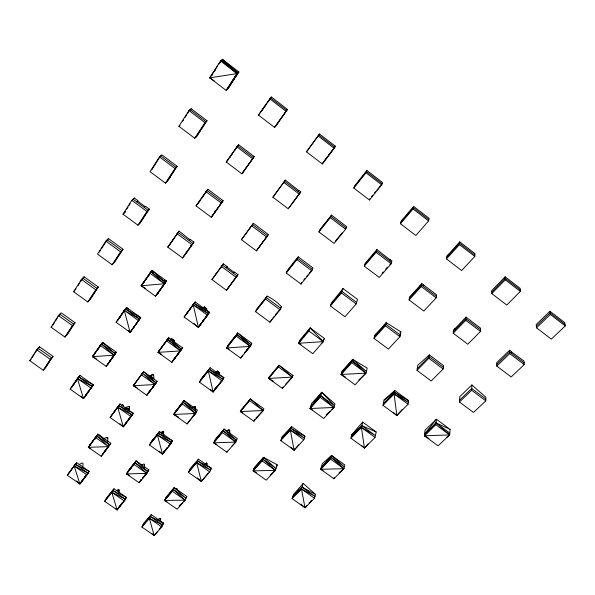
<?xml version="1.0" encoding="UTF-8"?>
<svg xmlns="http://www.w3.org/2000/svg" width="595" height="595" viewBox="0 0 595 595"><rect width="100%" height="100%" fill="white"/><g stroke="black" fill="none" stroke-linecap="round" stroke-linejoin="round"><path stroke-width="0.89" d="M491.797 293.603L491.805 290.531L505.14 276.809L520.149 288.344L520.342 291.431L506.776 305.064L491.797 293.603L505.229 279.814L505.14 276.809M128.535 410.513L129.539 406.474L128.698 406.311L125.143 407.761L128.996 408.497L128.974 411.056M129.539 406.474L129.063 411.13M163.722 435.51L163.565 431.278L160.613 432.431M485.795 400.852L485.847 397.237L471.865 384.965L459.809 396.627L459.466 401.997L473.501 412.439L485.795 400.852L471.649 390.268L471.865 384.965M229.506 433.457L229.648 430.066L228.614 429.85L226.517 430.988M454.9 329.994L455.034 328.373L453.487 329.972L453.212 333.222L467.796 344.222L480.507 331.452L480.596 328.187L465.989 317.105L455.011 328.618M107.68 442.04L107.873 437.883L106.921 437.221L103.329 438.984M448.987 254.995A2.477 2.276 -4.5 0 0 448.385 254.31L446.786 256.066L446.443 258.914L461.631 270.532L474.795 256.415L474.929 253.567L459.712 241.86L448.362 254.519A2.477 2.276 -4.5 0 1 448.794 254.958M159.698 519.167L159.743 518.401L160.687 518.617L160.427 521.904M453.212 333.222L465.796 320.303L465.989 317.105M95.326 437.325L95.364 436.752L96.814 436.12M450.073 429.352L449.649 434.923L438.076 445.834L424.391 435.771L425.053 430.23L436.41 419.252L450.073 429.352L436.038 422.896L424.614 433.911L436.41 419.252L435.845 424.733L424.391 435.771L429.01 438.493M144.354 467.447L144.615 464.353L143.663 464.033L141.454 465.186M446.443 258.914L459.466 244.634L459.712 241.86M82.787 466.956L83.099 463.557L82.169 462.91L79.195 464.464M443.163 368.974L443.498 365.553L429.263 354.903L417.772 365.3L417.006 370.387L431.226 380.971L443.163 368.974L428.824 358.257L429.263 354.903M228.525 430.735L228.614 429.85M160.352 521.77L160.687 518.617M420.442 285.637A2.41 2.194 2.2 0 1 420.189 285.466L409.635 296.875L409.055 299.917L423.841 311.066L436.165 297.85L436.566 294.793L421.751 283.562L420.226 285.243L419.966 286.731M118.65 493.225L119.104 490.027L118.174 489.707L116.665 490.533M408.073 404.236L408.631 400.68L394.745 390.424L384.05 400.048L382.979 405.329L396.843 415.518L408.073 404.236L394.091 393.912L394.745 390.424M118.673 492.452L119.104 490.027M409.055 299.917L421.245 286.545L421.751 283.562M428.593 220.901L429.069 218.291L413.637 206.42L401.127 221.117L400.45 223.727L415.853 235.516L428.593 220.901L413.049 208.949L413.637 206.42M399.959 336.681L400.911 331.861L386.162 322.661L374.791 335.156L373.987 338.362L388.386 349.087L399.959 336.681L385.426 325.815L386.162 322.661M118.026 490.459L118.174 489.707M375.036 437.422L376.166 431.948L362.66 422.093L351.831 434.595L350.931 438.225L364.452 448.057L375.036 437.422L361.403 427.478L362.66 422.093M144.451 465.141L144.615 464.353M390 259.74L376.91 249.558L365.189 263.325L364.289 266.151L379.275 277.456L391.205 263.778L391.927 260.945L390.052 259.524A2.402 2.231 6.1 0 0 389.874 259.762M333.899 478.752L343.888 468.719L344.817 464.97L331.594 455.42L322.282 463.698L320.698 469.269L333.899 478.752L334.226 477.495M389.688 260.93L390.052 259.524M323.115 470.608L320.698 469.269L330.582 459.117L331.594 455.42L344.356 466.837L331.088 457.265L321.226 467.402L331.594 455.42M314.472 498.275L315.543 494.452L303.205 483.356L293.328 494.802L292.123 498.603L305.019 507.773L314.472 498.275L301.472 489.001L303.205 483.356M345.613 377.208L341.032 374.493L351.794 362.697L352.731 359.387L367.212 368.112L365.955 373.147L355.074 384.816L341.032 374.493L342.036 371.146L352.731 359.387L366.379 371.459L352.262 361.039L341.537 372.812L352.731 359.387M364.289 266.151L376.077 252.317L376.91 249.558M173.733 342.147L174.261 340.466L172.669 339.232L171.412 338.748L170.609 340.258M356.174 303.948L357.58 299.434L343.01 288.53L331.497 302.907L330.389 305.912L344.988 316.778L356.174 303.948L341.448 292.941L343.01 288.53M192.408 407.456L195.338 406.355L194.453 408.534M312.39 409.866L310.017 408.505L320.155 397.386L321.813 392.261L334.985 403.968L333.959 407.463L323.71 418.449L310.017 408.505L311.758 403.313L321.813 392.261L334.472 405.708L320.712 395.668L310.605 406.764L321.813 392.261M303.8 439.809L304.982 436.217L291.595 426.555L282.075 437.005L280.766 440.575L294.123 450.177L303.8 439.809L290.33 430.088L291.595 426.555M294.54 448.965L294.123 450.177L290.784 447.18M381.73 184.874L382.548 182.509L366.899 170.468L354.813 185.677L353.794 188.042L369.421 199.994L381.73 184.874L365.955 172.751L366.899 170.468M324.424 338.473L323.293 341.656L312.769 353.713L298.549 343.263L299.835 340.095L310.174 327.949L324.424 338.473L323.264 339.812M277.3 464.851L275.321 470.348L266.181 480.15L253.128 470.876L254.578 467.224L263.57 457.339L277.3 464.851L276.147 466.212M369.421 199.994L369.874 198.767M85.925 395.325L93.318 384.839L79.946 375.386L70.121 389.123L83.471 398.524L85.925 395.325L86.796 392.99M256.363 472.623L253.128 470.876L262.172 460.961L263.57 457.339L275.983 468.503L262.871 459.147L253.857 469.046L263.57 457.339M293.015 375.46L292.361 377.118L282.454 388.476L268.59 378.405L269.312 376.754L279.077 365.293L293.015 375.46L291.847 376.791M300.981 344.401L298.549 343.263L308.946 331.065L310.174 327.949L323.293 341.656L321.293 343.546M282.454 388.476L283.131 386.795M329.928 217.071L320.132 229.313L318.905 231.916L334.1 243.385L345.613 229.239L346.669 226.628L331.445 215.085L329.429 218.142M163.565 431.278L162.48 433.577M273.179 381.053L268.59 378.405L278.378 366.922L279.077 365.293L292.361 377.118L285.593 384.214M253.872 421.253L263.213 410.543L263.942 408.817L250.346 399.014L241.131 409.829L240.343 411.539L253.872 421.253L254.615 419.52M311.802 270.77L313.052 267.966L298.236 256.876A22.625 1.785 -53.5 0 0 287.63 270.227L286.21 273.023L301.003 284.038L311.802 270.77L296.875 259.613L298.236 256.876M101.909 343.992L102.623 342.4L116.33 352.188L108.521 363.277L106.133 366.364L92.448 356.636L102.623 342.4L115.162 353.705L108.521 363.277M242.723 412.863L240.343 411.539L249.58 400.703L250.346 399.014L263.213 410.543L255.85 418.233M226.874 452.207L235.709 442.085L237.279 438.56L224.055 429.114L215.368 439.318L213.672 442.821L226.874 452.207L227.416 451.025M301.003 284.038L301.658 282.595M318.905 231.916L330.277 217.614L331.445 215.085M209.7 471.909L211.381 468.302L198.462 459.169L190.244 468.83L188.444 472.415L201.341 481.489L209.7 471.909L196.7 462.731L198.462 459.169M158.872 291.059L155.54 296.265L141.134 285.801L152.089 270.465L166.518 280.996L157.742 293.454L165.44 282.372L152.089 270.465L146.935 277.813M202.203 479.674L201.341 481.489L197.339 477.867M216.788 444.51L213.672 442.821L222.396 432.587L224.055 429.114L236.498 440.315L235.322 441.669M280.067 309.75L281.495 306.767A21.859 9.951 39 0 0 267.066 296.102L257.092 308.649L255.515 311.624L269.922 322.215L280.067 309.75L265.534 299.025L267.066 296.102M186.852 496.475L185.067 500.15L177.146 509.231L164.547 500.447L166.436 496.795L174.231 487.64L186.852 496.475L185.64 497.866M269.922 322.215L271.915 319.151M161.714 526.925L163.58 523.198L151.249 514.638L143.849 523.332L141.878 527.036L154.202 535.552L161.714 526.925L149.308 518.327L142.867 525.177L150.282 516.475L163.58 523.198L161.9 525.288M154.834 534.295L154.202 535.552L152.201 533.715M251.811 343.263L250.235 346.394L240.685 358.13L226.643 347.926L228.361 344.803L237.747 332.992L251.811 343.263L250.138 345.323M166.935 501.667L164.547 500.447L172.371 491.269L174.231 487.64L185.96 498.305L173.301 489.447L165.492 498.617L174.231 487.64M240.685 358.13L242.663 355.185M151.249 514.638L149.308 518.327L141.878 527.036M222.136 380.912L223.846 377.654L210.124 367.747L201.274 378.896L199.429 382.139L213.122 391.979L222.136 380.912L208.324 370.953L210.124 367.747M213.709 390.878L213.122 391.979L210.437 389.561M228.986 349.287L226.643 347.926L236.074 336.063L237.747 332.992L251.023 344.825L244.3 353.088M187.105 423.938L195.614 413.48L197.443 410.111L184.063 400.554L175.696 411.086L173.747 414.432L187.105 423.938L190.958 418.865M170.557 444.264L172.483 440.806L159.415 431.568L151.502 441.527L149.464 444.971L162.502 454.156L170.557 444.264L157.407 434.982L159.415 431.568M163.156 452.988L162.502 454.156L159.162 451.122M163.484 452.401L164.614 450.951L163.484 452.401L164.138 451.248M334.182 148.326L335.364 146.214L319.478 134.001L306.47 151.837L322.319 163.967L334.182 148.326L318.176 136.024L319.478 134.001M325.034 159.839L327.153 157.087M148.847 469.864L146.831 473.404L139.208 482.776L126.46 473.888L128.579 470.37L136.084 460.924L148.847 469.864L146.511 472.742M322.319 163.967L323.576 161.758M139.208 482.776L140.903 479.801M178.515 417.036L173.747 414.432L182.144 403.871L184.063 400.554L196.536 411.792L192.007 417.355M124.348 501.027L126.438 497.42L113.965 488.77L106.84 497.732L104.653 501.31L117.111 509.915L124.348 501.027L111.8 492.333L105.746 499.517L112.879 490.54L126.438 497.42L124.779 499.555M117.817 508.703L117.111 509.915L115.772 508.695M298.75 190.549L285.34 180.129L272.882 197.205L288.292 208.83L300.78 191.835L298.854 190.37L298.154 191.553M289.75 206.383L289.029 207.603L300.088 193.018L284.589 181.267L272.882 197.205M129.703 475.561L126.46 473.888L133.994 464.42L136.084 460.924L147.843 471.627L142.569 478.105M113.965 488.77L111.8 492.333L104.653 501.31M250.547 227.171L241.429 239.696L256.423 250.859L268.397 234.549L253.373 223.318L249.959 228.056M256.423 250.859L263.496 241.012M226.427 267.348A4.559 4.076 36.2 0 0 226.777 266.947L227.045 266.538L223.385 263.838L211.917 279.568L226.509 290.3L238.007 274.637L234.356 271.945L233.485 273.321M228.049 88.64L237.948 72.813L222.56 59.448L220.5 60.935L209.738 77.841L226.055 90.328L228.049 88.64L238.907 72.025L222.56 59.448M226.509 290.3L232.072 282.469M207.566 315.276L209.44 312.323L195.19 301.925L184.16 317.061L198.38 327.391L207.566 315.276L193.226 304.818L195.19 301.925M29.75 360.704L36.719 349.748L39.501 346.796L53.037 356.36L45.971 367.167L43.256 370.216L29.75 360.704L31.156 359.202M51.066 327.213L58.444 315.618L61.166 312.791L75.037 322.698L67.57 334.13L64.915 337.06L51.066 327.213L51.981 326.246M73.631 291.751L81.448 279.464L84.103 276.787L98.339 287.058L90.425 299.173L87.837 301.955L73.631 291.751L75.944 288.85M105.858 241.094L97.558 254.139L112.143 264.738L114.649 262.112L123.046 249.26L108.431 238.595L105.858 241.094L120.577 251.834L123.046 249.26M144.362 207.514L145.552 206.339L149.3 209.105L140.368 222.768L137.966 225.208L122.979 214.193L131.807 200.314L134.284 198.016L138.047 200.79L136.828 201.943M173.725 171.107L177.243 166.355L161.81 154.812L159.453 156.879L150.037 171.665L165.44 183.134L167.731 180.91L170.088 177.303L168.958 178.403M205.61 122.867L196.9 136.292L194.743 138.271L178.894 126.319L188.95 110.521L191.174 108.721L207.053 120.763L204.717 123.671M32.145 357.64L34.138 354.516M35.135 352.954L38.117 348.268L51.691 357.863L44.618 368.684M52.933 324.996L54.405 322.683M55.387 321.144L57.351 318.057M58.332 316.51L59.805 314.197L73.728 324.134L66.246 335.587M77.9 285.779L79.366 283.48M80.34 281.948L82.779 278.118L97.067 288.426L89.131 300.557M99.35 252.094L100.815 249.796M101.79 248.264L107.152 239.845L121.819 250.54L113.4 263.421M124.236 213.003L125.218 211.463M126.69 209.157L128.156 206.852M129.137 205.312L130.112 203.773M132.075 200.701L133.049 199.161L148.118 210.288L139.171 223.98M151.71 169.858L153.22 167.485M153.57 166.935L157.325 161.029M157.668 160.501L159.215 158.069M182.687 121.202L183.624 119.729M185.038 117.513L186.451 115.296M187.388 113.823L188.325 112.343M189.217 110.945L190.065 109.621L206.004 121.7L195.822 137.281M212.757 73.981L211.775 75.513L212.846 73.981M214.215 71.683L215.68 69.384M219.585 63.256L221.533 60.192L237.948 72.813L227.059 89.481L236.981 73.609L238.907 72.025M37.515 349.912L39.501 346.796M82.638 279.077L84.103 276.787M106.483 241.652L108.431 238.595M133.31 199.548L134.284 198.016M190.326 110.045L191.174 108.721M182.524 347.83L171.873 362.34L158.017 352.381L168.638 337.804L182.524 347.83L177.132 354.94M171.873 362.34L176.053 356.36L173.896 359.209M157.132 381.321L146.861 395.325L133.34 385.709L143.588 371.652L157.132 381.321L152.789 387.055M146.861 395.325L148.631 392.611M43.256 370.216L50.344 359.365L53.037 356.36M64.915 337.06L72.412 325.584L75.037 322.698M87.837 301.955L95.78 289.795L98.339 287.058M112.143 264.738L120.577 251.834M137.966 225.208L146.935 211.478L149.3 209.105M165.44 183.134L174.997 168.504L177.243 166.355M194.743 138.271L204.948 122.644L207.053 120.763M226.055 90.328L236.981 73.609L221.533 60.192L218.967 64.029M166.593 182.018L176.127 167.426L160.635 155.838M169.754 177.63L174.513 170.349M131.041 416.604L133.213 413.287L119.997 403.946L110.112 417.512L123.306 426.801L131.041 416.604L117.736 407.211L111.258 415.86M285.34 180.129L283.83 182.42L299.389 194.208M125.508 423.454L123.306 426.801L119.959 423.759M102.89 453.888L109.688 444.926L97.907 434.194L89.525 445.61L97.907 434.194L110.811 443.23L101.232 456.298L88.343 447.306L90.693 443.922M101.232 456.298L107.68 447.358M86.863 474.832L89.176 471.352L76.569 462.605L67.317 475.293L79.909 483.995L86.863 474.832L74.174 466.034L76.569 462.605M214.26 80.883L209.738 77.841L217.428 66.335M120.971 315.618L118.978 318.6L121.023 315.64M121.968 314.13L125.456 308.909L140.695 317.633L130.119 332.337L116.085 322.252L126.631 307.481L140.695 317.633L130.119 332.337L128.089 330.515M253.373 223.318L251.692 225.84L266.82 237.145M245.445 234.066L245.698 233.686A4.648 4.247 37.6 0 1 246.166 234.08M223.385 263.838L221.548 266.553L236.275 277.426M215.896 273.99L216.178 273.574M168.638 337.804L166.555 340.838L180.538 350.916L172.892 360.771L181.535 349.369L168.638 337.804L159.073 350.834M189.939 239.74L190.251 239.354L193.948 242.091L182.531 257.97L167.738 247.096L179.132 231.143L189.939 239.74A4.604 4.091 41.2 0 0 189.664 240.201M196.045 205.915L207.908 189.299L223.132 200.686L213.196 214.78L211.24 217.227L196.045 205.915L206.896 190.445L222.18 201.869L212.222 216M226.219 162.011L238.588 144.674L254.243 156.552L241.845 173.8L226.219 162.011L228.138 159.877M258.453 115.11L271.372 97L287.489 109.391L276.154 125.463L274.54 127.412L258.453 115.11L270.539 97.87L286.716 110.313L275.351 126.438M145.983 279.345L142.287 284.425L150.959 271.811L165.44 282.372L156.641 294.852L166.518 280.996L164.852 280.186M168.839 245.802L178.054 232.392L192.929 243.377L183.58 256.638M227.178 160.94L237.658 145.701L253.373 157.608L242.753 172.684M76.301 380.681L73.178 385.218L78.689 376.933L93.318 384.839L84.706 396.917L92.106 386.415L78.689 376.933L71.393 387.546L77.424 378.494L92.106 386.415L83.471 398.524L80.786 396.084M77.343 379.164L79.946 375.386M96.978 350.611L102.623 342.4L93.69 355.111L101.403 343.888L115.162 353.705L107.331 364.817L116.33 352.188L114.753 352.917M122.555 313.416L126.631 307.481L128.312 309.318M147.002 277.865L152.089 270.465L153.837 272.48M170.951 243.028L167.738 247.096M171.977 241.548L174.528 237.829M175.555 236.341L179.132 231.143M198.113 203.542L200.686 199.794M201.72 198.291L204.814 193.792M205.84 192.297L207.908 189.299M229.707 157.593L232.318 153.793M234.408 150.758L238.588 144.674M261.978 110.611L266.166 104.519M267.743 102.228L269.84 99.179M269.966 99.053L271.372 97M143.588 371.652L141.409 374.813L155.042 384.534L147.924 393.697L156.091 382.927L143.588 371.652L133.34 385.709L137.393 387.925M112.396 414.217L118.874 405.574L132.127 414.938L123.306 426.801L117.736 407.211L119.997 403.946M90.819 448.593L88.343 447.306L97.907 434.194M145.79 288.516L141.134 285.801L150.959 271.811L164.354 283.755L155.54 296.265M142.287 284.425L145.901 279.278M90.886 387.999L83.471 398.524L77.424 378.494L90.886 387.999L93.318 384.839M106.133 366.364L113.98 355.237L101.403 343.888L92.448 356.636L96.368 358.785M137.497 315.886L140.695 317.633L130.119 332.337L124.266 310.345L117.78 320.05L125.456 308.909L139.565 319.084L131.272 330.85M182.531 257.97L193.948 242.091M211.24 217.227L223.132 200.686M241.845 173.8L254.243 156.552M274.54 127.412L287.489 109.391M103.5 452.862L109.688 444.926L96.74 435.867L88.343 447.306L108.565 446.637L102.37 454.573M142.502 373.229L133.34 385.709L155.042 384.534L142.502 373.229L156.091 382.927L152.811 387.144M184.16 317.061L194.208 303.368L209.44 312.323L199.34 325.889L208.503 313.796L194.208 303.368L186.168 314.123M211.917 279.568L222.471 265.192L237.145 276.028L227.402 288.873M241.429 239.696L252.533 224.568L267.609 235.843L257.241 249.521M306.47 151.837L318.831 135.006L334.777 147.27L322.951 162.859M67.317 475.293L75.372 464.316L89.176 471.352L81.076 482.248L88.023 473.085L75.372 464.316L68.522 473.561M110.112 417.512L118.874 405.574L133.213 413.287L124.407 425.12L132.127 414.938L117.736 407.211M185.164 315.588L193.226 304.818L208.503 313.796L198.38 327.391L193.754 323.264M106.379 437.935L106.921 437.221M107.331 438.604L107.873 437.883M203.52 320.132L198.38 327.391L193.226 304.818M205.134 318.005L209.44 312.323M233.151 281.048L238.007 274.637M264.589 239.577L268.397 234.549M292.666 202.583L293.766 201.125M294.867 199.667L300.78 191.835M328.262 155.63L335.364 146.214M83.843 478.387L79.909 483.995L76.562 480.931M84.914 476.982L89.176 471.352M126.058 422.725L133.213 413.287M108.721 445.982L110.811 443.23M310.174 327.949L298.549 343.263L323.293 341.656L308.946 331.065M136.084 460.924L127.523 472.125L135.043 462.672L147.843 471.627L144.845 475.078M184.063 400.554L174.722 412.752L183.104 402.205L196.536 411.792L194.208 414.484M237.747 332.992L227.506 346.364L236.914 334.524L251.023 344.825M122.577 502.403L118.717 507.386L123.172 501.949M123.187 502.068L117.111 509.915L111.8 492.333L125.396 499.22L124.288 500.648M165.737 449.508L166.86 448.057M168.549 445.878L172.483 440.806L158.411 433.264L151.502 441.527M177.169 354.992L181.535 349.369L167.604 339.314L158.017 352.381L161.929 354.59M215.1 388.914L216.736 386.802M222.203 379.766L223.846 377.654L209.232 369.346L201.274 378.896M221.347 381.395L213.122 391.979L208.324 370.953L200.351 380.51L209.232 369.346L222.991 379.275L208.324 370.953L199.429 382.139M185.893 253.351L186.934 252.042M256.304 310.129L266.3 297.56L280.788 308.255L275.165 315.164M286.916 271.618L297.56 258.237L312.427 269.364L309.028 273.544M319.522 230.615L330.865 216.342L346.141 227.93M354.308 186.852L366.431 171.605L382.139 183.691L376.888 190.147M149.464 444.971L157.407 434.982L171.524 442.531L162.502 454.156L157.407 434.982L150.483 443.245L158.411 433.264L171.524 442.531L168.653 446.057M255.515 311.624L265.534 299.025M286.21 273.023L296.875 259.613M353.794 188.042L365.955 172.751M224.055 429.114L214.52 441.066L223.229 430.847L236.498 440.315L235.263 441.602M250.346 399.014L240.343 411.539L263.213 410.543L249.58 400.703M279.077 365.293L268.59 378.405L292.361 377.118L278.378 366.922M70.121 389.123L72.657 385.977M229.365 433.361L229.849 432.758L229.648 430.066M157.578 531.35L154.202 535.552L149.308 518.327L162.651 525.058L159.274 529.253M211.381 468.302L210.236 469.723L211.381 468.302L197.585 460.947L190.244 468.83M208.243 472.951L201.341 481.489L196.7 462.731L189.344 470.615L197.585 460.947L210.541 470.102L196.7 462.731L188.444 472.415M124.772 499.465L126.438 497.42M170.192 443.617L172.483 440.806M194.052 414.284L195.182 412.893M214.877 388.676L216 387.3M222.166 379.722L223.846 377.654M280.647 307.808L281.495 306.767M124.281 500.588L125.396 499.22L112.879 490.54L106.84 497.732M141.402 479.548L140.227 480.991L141.431 479.607M165.782 449.582L167.507 447.47M215.13 388.944L221.303 381.35M272.912 317.923L274.035 316.54M303.926 279.814L305.064 278.415M306.76 276.325L307.898 274.935M335.238 241.332L342.125 232.868M371.63 196.61L372.797 195.175M374.545 193.025L375.713 191.583M94.925 353.601L92.448 356.636L113.98 355.237L100.176 345.39M116.085 322.252L118.479 319.344M298.69 444.77L294.123 450.177L290.33 430.088L281.42 438.79L290.962 428.318L304.982 436.217M330.946 304.402L341.976 291.461L356.65 302.431M364.742 264.73L376.494 250.934L391.57 262.358L389.785 264.403M400.785 222.418L413.346 207.685L428.831 219.592M330.389 305.912L341.448 292.941M400.45 223.727L413.049 208.949M173.368 341.508L174.261 340.466L171.412 338.748L171.732 340.437M246.375 350.224L248.122 348.201M244.411 353.155L250.235 346.394L236.914 334.524L226.643 347.926L250.235 346.394L236.074 336.063M216.394 372.262L217.383 371.116L218.61 372.158L219.548 373.191L218.558 374.329M192.118 417.519L195.614 413.48L183.104 402.205L173.747 414.432L195.614 413.48L182.144 403.871M161.855 525.184L163.58 523.198M142.629 478.231L146.831 473.404L135.043 462.672L126.46 473.888L146.831 473.404L133.994 464.42M161.498 526.382L162.651 525.058L150.282 516.475L143.849 523.332M179.274 505.981L180.493 504.59M382.057 273.276L383.247 271.908M385.62 269.178L387.404 267.133M300.921 504.077L305.019 507.773L306.782 505.757M309.132 503.072L311.483 500.388M361.701 445.603L364.452 448.057L368.112 443.9M393.466 412.528L396.843 415.518L402.294 409.33M218.439 374.441L219.548 373.191L217.383 371.116L215.405 372.693M436.038 422.896L424.391 435.771L449.649 434.923L436.038 422.896L449.79 433.056M374.389 336.755L385.798 324.23L400.279 335.059L399.305 336.101M409.345 298.392L421.498 285.05L436.366 296.317M446.614 257.486L459.593 243.243L474.862 254.987M280.766 440.575L290.33 430.088L304.395 438.002L290.962 428.318L282.075 437.005M373.987 338.362L385.426 325.815M399.944 332.895L400.911 331.861M205.015 464.479L206.472 462.962L207.023 463.565L207.439 466.517M232.005 445.938L235.709 442.085L223.229 430.847L213.672 442.821L235.709 442.085L222.396 432.587M179.333 506.062L182.516 502.775M183.796 501.466L185.067 500.15L173.301 489.447L164.547 500.447L185.067 500.15L172.371 491.269M417.266 368.684L429.04 356.576L443.335 367.264M453.345 331.594L465.892 318.697L480.552 329.808M491.805 292.063L505.185 278.304L520.246 289.884M292.123 498.603L301.472 489.001L315.008 496.356L302.052 487.112L293.328 494.802M350.931 438.225L361.403 427.478L375.415 435.585L361.827 425.67L351.831 434.595M382.979 405.329L394.091 393.912L408.349 402.451L394.418 392.164L384.05 400.048M417.006 370.387L428.824 358.257M511.492 353.259L511.425 351.563L509.625 350.195L496.751 362.623L496.773 366.081L511.164 376.933L524.255 364.594L524.039 361.12L511.44 351.816M549.936 311.259L536.207 324.52L536.519 327.815L551.29 339.113L565.25 325.948L564.729 322.639L549.936 311.259L550.353 314.495L565.25 325.948M459.585 400.19L471.716 388.49L485.818 399.037M496.758 364.348L509.677 351.89L524.143 362.853M536.363 326.164L550.144 312.873L564.99 324.29M459.466 401.997L471.649 390.268M496.773 366.081L509.737 353.601L509.625 350.195M536.519 327.815L550.353 314.495M358.785 379.989L365.955 373.147L352.262 361.039L341.032 374.493L365.955 373.147L351.794 362.697M205.587 310.263L206.844 309.073L204.687 306.886L202.188 308.061M326.194 414.841L330.076 411.152M332.017 409.308L333.959 407.463L320.712 395.668L310.017 408.505L333.959 407.463L320.155 397.386M122.979 214.193L125.493 211.82M270.115 475.241L275.321 470.348L262.871 459.147L253.128 470.876L275.321 470.348L262.172 460.961M339.143 472.787L343.888 468.719L331.088 457.265L320.698 469.269L343.888 468.719L330.582 459.117M178.894 126.319L180.04 125.367M165.194 282.052L166.518 280.996L164.198 280.334M446.8 437.176L449.649 434.923L435.845 424.733M203.297 307.942L204.687 306.886L205.885 308.463M205.424 310.114L206.844 309.073L204.137 308.976M149.278 376.434L152.952 374.3L153.666 375.095L153.919 379.112L150.639 375.475L150.371 376.204L152.119 378.145M152.952 374.3L150.074 376.129M152.915 375.616L153.666 375.095M118.293 407.508L117.007 408.415L118.435 407.508M122.02 405.255L122.726 404.764L123.425 405.522L122.719 406.021M157.519 519.822L159.743 518.401M206.472 462.962L205.863 463.334L206.413 463.944L207.023 463.565M121.477 405.463L122.726 404.764M152.64 387.501L153.071 387.397M217.8 373.496L219.548 373.191M209.738 77.841L236.981 73.609L220.5 60.935M141.134 285.801L164.354 283.755L149.821 273.164M194.691 407.151L195.517 407.114L195.591 409.732M162.956 432.037L163.751 432.007M161.007 433.108L162.829 433.041L163.491 435.547M125.121 408.334L128.55 408.988M99.001 435.168L99.811 435.332L99.819 436.046M96.851 437.05L95.364 436.752L95.393 439.192M228.272 432.424L229.849 432.758M376.166 431.948L361.827 425.67L351.385 436.403L361.403 427.478L364.452 448.057M315.543 494.452L302.052 487.112L292.725 496.699L301.472 489.001L305.019 507.773M139.565 319.084L124.266 310.345L138.427 320.549M408.631 400.68L394.418 392.164L383.336 403.559L394.091 393.912L396.843 415.518M95.572 437.548L108.565 446.637L96.74 435.867M36.719 349.748L50.344 359.365M58.444 315.618L72.412 325.584M81.448 279.464L95.78 289.795M137.683 201.14L145.195 206.688M226.777 266.947L234.095 272.354M131.807 200.314L146.935 211.478M176.975 233.657L191.902 244.671M159.453 156.879L174.997 168.504M205.885 191.597L221.221 203.059M188.95 110.521L204.948 122.644M236.728 146.727L252.503 158.679M330.277 217.614L345.613 229.239M376.077 252.317L391.205 263.778M421.245 286.545L436.165 297.85M465.796 320.303L480.507 331.452M509.737 353.601L524.255 364.594M269.699 98.755L285.935 111.243M459.466 244.634L474.795 256.415M505.229 279.814L520.342 291.431M177.027 489.573L176.484 488.986L177.072 488.636L177.749 490.711M195.338 406.355L195.517 407.114M217.383 371.116L217.614 372.381M131.153 467.439L131.183 467.96M423.573 285.191A2.41 2.194 2.2 0 1 423.357 285.399M423.61 284.968A2.402 2.194 2.2 0 1 423.149 285.355M420.479 285.414A2.402 2.194 2.2 0 1 420.226 285.243M191.292 245.809A4.604 4.091 41.2 0 1 190.824 245.423M191.597 245.423A4.596 4.083 41.2 0 1 191.136 245.036M189.768 240.313A4.596 4.083 41.2 0 1 190.251 239.354M221.191 267.832A4.559 4.076 36.2 0 1 220.693 267.505M227.045 266.538A4.552 4.068 36.3 0 1 226.293 267.289M221.466 267.423A4.552 4.068 36.3 0 1 220.968 267.096M214.855 211.307A4.708 4.262 43.6 0 1 215.368 211.649L215.658 211.285A4.701 4.254 43.6 0 0 215.145 210.95M167.604 339.314L158.017 352.381L180.538 350.916L167.604 339.314M88.023 473.085L79.909 483.995L74.174 466.034L88.023 473.085M151.695 388.49L148.981 392.075L151.718 388.557"/></g></svg>
